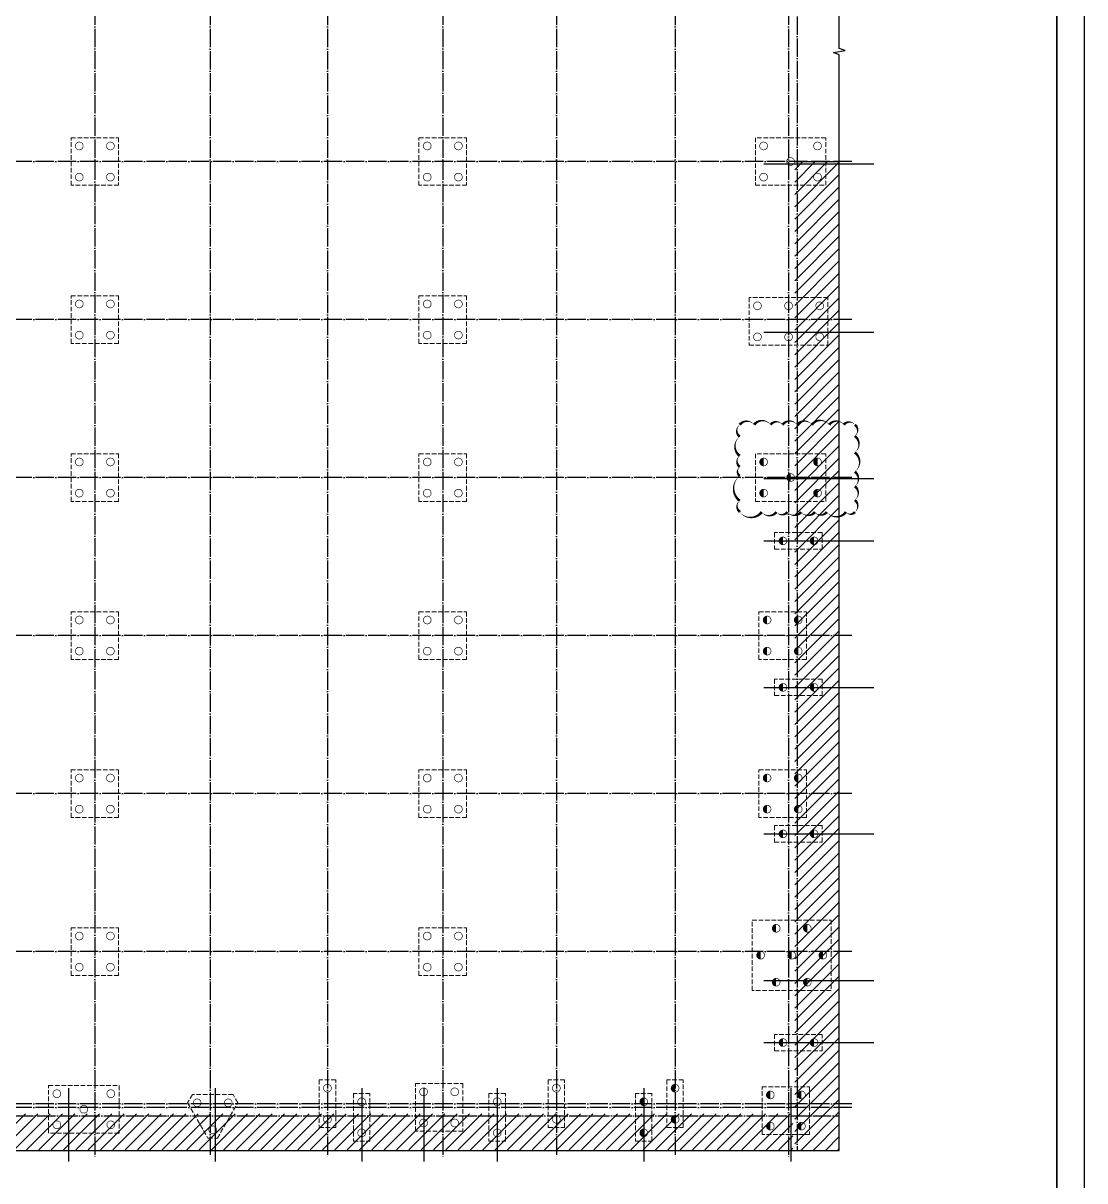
# Model space of a CAD drawing. Extents: x 447413 to 2975780, y -1432727 to 1301644.
# Drawn here: x 2321862 to 2379832, y 690517 to 753744 of the extents above; entities that cross this region are included whole.
import ezdxf

# ---------------------------------------------------------------- set-up
doc = ezdxf.new("R2010")
doc.units = 0
doc.header["$LTSCALE"] = 1000
doc.header["$MEASUREMENT"] = 0
for name, pattern in [('DASH', [0.35, 0.25, -0.1]), ('DASHED', [0.75, 0.5, -0.25]), ('DOTE', [2.42, 2, -0.2, 0.02, -0.2])]:
    doc.linetypes.add(name, pattern=pattern)
for name, color, linetype in [('__0', 7, 'Continuous'), ('AXIS', 3, 'Continuous'), ('DIM_SYMB', 3, 'Continuous'), ('DOTE', 1, 'Continuous'), ('PUB_HATCH', 8, 'Continuous'), ('图框', 253, 'Continuous'), ('桩类型', 6, 'Continuous')]:
    doc.layers.add(name, color=color, linetype=linetype)
doc.layers.add('BASE_PILE_DASH', color=9, linetype='DASHED', lineweight=0)
doc.layers.add('BASE_PLAT', color=7, linetype='Continuous', lineweight=0)
doc.layers.add('DIM_MODI', color=6, linetype='Continuous', plot=False)

# ---------------------------------------------------------------- blocks, each defined once
blk = doc.blocks.new('A$C6B0021A6')
at = {"layer": '图框', "color": 2, "const_width": 40, "elevation": -84000}
blk.add_lwpolyline([(20, 84120), (118920, 84120), (118920, 20), (20, 20)], close=True, dxfattribs=at)
at = {"layer": '图框', "color": 153, "const_width": 58, "elevation": -84000}
blk.add_lwpolyline([(111420, 1020), (2520, 1020), (2520, 83120), (111420, 83120)], close=True, dxfattribs=at)
blk = doc.blocks.new('A$C6AEB4FC0')
at = {"layer": 'AXIS'}
for p, q in [((0, 64600), (6000, 64600)), ((0, 55400), (6000, 55400)), ((0, 47400), (6000, 47400)), ((0, 44000), (6000, 44000)), ((0, 36000), (6000, 36000)), ((0, 28000), (6000, 28000)), ((0, 20000), (6000, 20000)), ((0, 16600), (6000, 16600))]:
    blk.add_line(p, q, dxfattribs=at)
blk = doc.blocks.new('2444242424')
at = {"layer": 'AXIS'}
for p, q in [((1930873, 456963), (1930873, 452963)), ((1938873, 456963), (1938873, 452963)), ((1946873, 456963), (1946873, 452963)), ((1950273, 456963), (1950273, 452963)), ((1954273, 456963), (1954273, 452963)), ((1962273, 456963), (1962273, 452963)), ((1970303, 456963), (1970303, 452963))]:
    blk.add_line(p, q, dxfattribs=at)

msp = doc.modelspace()

# ---------------------------------------------------------------- hatches: boundary and pattern name
at = {"layer": 'PUB_HATCH'}
h = msp.add_hatch(dxfattribs=at)
h.set_pattern_fill('ANSI31', color=256, scale=300, style=0)
h.set_pattern_definition([(45, (2335437.2, 760960.25), (-336.7596, 336.7596), [])])
h.paths.add_polyline_path([(2363995.8, 746187), (2366425.7, 746187), (2366425.7, 692182.4), (2363995.8, 692182.4)])
h = msp.add_hatch(dxfattribs=at)
h.set_pattern_fill('ANSI31', color=256, scale=300, style=0)
h.set_pattern_definition([(45, (2031805.8, 760960.25), (-336.7596, 336.7596), [])])
h.paths.add_polyline_path([(2363895.8, 694177.4), (2267876.1, 694177.4), (2267876.1, 692209), (2363895.8, 692209)])
at = {"layer": '桩类型'}
h = msp.add_hatch(color=256, dxfattribs=at)
h.dxf.hatch_style = 1
h.paths.add_polyline_path([(2362292.1, 729990.4, 0.4142136), (2362079.1, 729777.4, 0.4142136), (2362292.1, 729564.4)])
h = msp.add_hatch(color=256, dxfattribs=at)
h.dxf.hatch_style = 1
h.paths.add_polyline_path([(2365236.6, 729990.4, 0.4142136), (2365023.6, 729777.4, 0.4142136), (2365236.6, 729564.4)])
h = msp.add_hatch(color=256, dxfattribs=at)
h.dxf.hatch_style = 1
h.paths.add_polyline_path([(2363764.3, 729140.4, 0.4142136), (2363551.3, 728927.4, 0.4142136), (2363764.3, 728714.4)])
h = msp.add_hatch(color=256, dxfattribs=at)
h.dxf.hatch_style = 1
h.paths.add_polyline_path([(2362292.1, 728290.4, 0.4142136), (2362079.1, 728077.4, 0.4142136), (2362292.1, 727864.4)])
h = msp.add_hatch(color=256, dxfattribs=at)
h.dxf.hatch_style = 1
h.paths.add_polyline_path([(2365236.6, 728290.4, 0.4142136), (2365023.6, 728077.4, 0.4142136), (2365236.6, 727864.4)])
h = msp.add_hatch(color=256, dxfattribs=at)
h.dxf.hatch_style = 1
h.paths.add_polyline_path([(2363346.8, 725680.4, 0.4142136), (2363133.8, 725467.4, 0.4142136), (2363346.8, 725254.4)])
h = msp.add_hatch(color=256, dxfattribs=at)
h.dxf.hatch_style = 1
h.paths.add_polyline_path([(2365046.8, 725680.4, 0.4142136), (2364833.8, 725467.4, 0.4142136), (2365046.8, 725254.4)])
h = msp.add_hatch(color=256, dxfattribs=at)
h.dxf.hatch_style = 1
h.paths.add_polyline_path([(2362481.8, 721360.4, 0.4142136), (2362268.8, 721147.4, 0.4142136), (2362481.8, 720934.4)])
h = msp.add_hatch(color=256, dxfattribs=at)
h.dxf.hatch_style = 1
h.paths.add_polyline_path([(2364181.8, 721360.4, 0.4142136), (2363968.8, 721147.4, 0.4142136), (2364181.8, 720934.4)])
h = msp.add_hatch(color=256, dxfattribs=at)
h.dxf.hatch_style = 1
h.paths.add_polyline_path([(2362481.8, 719660.4, 0.4142136), (2362268.8, 719447.4, 0.4142136), (2362481.8, 719234.4)])
h = msp.add_hatch(color=256, dxfattribs=at)
h.dxf.hatch_style = 1
h.paths.add_polyline_path([(2364181.8, 719660.4, 0.4142136), (2363968.8, 719447.4, 0.4142136), (2364181.8, 719234.4)])
h = msp.add_hatch(color=256, dxfattribs=at)
h.dxf.hatch_style = 1
h.paths.add_polyline_path([(2363346.8, 717680.4, 0.4142136), (2363133.8, 717467.4, 0.4142136), (2363346.8, 717254.4)])
h = msp.add_hatch(color=256, dxfattribs=at)
h.dxf.hatch_style = 1
h.paths.add_polyline_path([(2365046.8, 717680.4, 0.4142136), (2364833.8, 717467.4, 0.4142136), (2365046.8, 717254.4)])
h = msp.add_hatch(color=256, dxfattribs=at)
h.dxf.hatch_style = 1
h.paths.add_polyline_path([(2362481.8, 712730.4, 0.4142136), (2362268.8, 712517.4, 0.4142136), (2362481.8, 712304.4)])
h = msp.add_hatch(color=256, dxfattribs=at)
h.dxf.hatch_style = 1
h.paths.add_polyline_path([(2364181.8, 712730.4, 0.4142136), (2363968.8, 712517.4, 0.4142136), (2364181.8, 712304.4)])
h = msp.add_hatch(color=256, dxfattribs=at)
h.dxf.hatch_style = 1
h.paths.add_polyline_path([(2362481.8, 711030.4, 0.4142136), (2362268.8, 710817.4, 0.4142136), (2362481.8, 710604.4)])
h = msp.add_hatch(color=256, dxfattribs=at)
h.dxf.hatch_style = 1
h.paths.add_polyline_path([(2364181.8, 711030.4, 0.4142136), (2363968.8, 710817.4, 0.4142136), (2364181.8, 710604.4)])
h = msp.add_hatch(color=256, dxfattribs=at)
h.dxf.hatch_style = 1
h.paths.add_polyline_path([(2363346.8, 709680.4, 0.4142136), (2363133.8, 709467.4, 0.4142136), (2363346.8, 709254.4)])
h = msp.add_hatch(color=256, dxfattribs=at)
h.dxf.hatch_style = 1
h.paths.add_polyline_path([(2365046.8, 709680.4, 0.4142136), (2364833.8, 709467.4, 0.4142136), (2365046.8, 709254.4)])
h = msp.add_hatch(color=256, dxfattribs=at)
h.dxf.hatch_style = 1
h.paths.add_polyline_path([(2362977.3, 704522.6, 0.4142136), (2362764.3, 704309.6, 0.4142136), (2362977.3, 704096.6)])
h = msp.add_hatch(color=256, dxfattribs=at)
h.dxf.hatch_style = 1
h.paths.add_polyline_path([(2364677.3, 704522.6, 0.4142136), (2364464.3, 704309.6, 0.4142136), (2364677.3, 704096.6)])
h = msp.add_hatch(color=256, dxfattribs=at)
h.dxf.hatch_style = 1
h.paths.add_polyline_path([(2362131.4, 703050.4, 0.4142136), (2361918.4, 702837.4, 0.4142136), (2362131.4, 702624.4)])
h = msp.add_hatch(color=256, dxfattribs=at)
h.dxf.hatch_style = 1
h.paths.add_polyline_path([(2363827.3, 703050.4, 0.4142136), (2363614.3, 702837.4, 0.4142136), (2363827.3, 702624.4)])
h = msp.add_hatch(color=256, dxfattribs=at)
h.dxf.hatch_style = 1
h.paths.add_polyline_path([(2365527.3, 703050.4, 0.4142136), (2365314.3, 702837.4, 0.4142136), (2365527.3, 702624.4)])
h = msp.add_hatch(color=256, dxfattribs=at)
h.dxf.hatch_style = 1
h.paths.add_polyline_path([(2362977.3, 701578.1, 0.4142136), (2362764.3, 701365.1, 0.4142136), (2362977.3, 701152.1)])
h = msp.add_hatch(color=256, dxfattribs=at)
h.dxf.hatch_style = 1
h.paths.add_polyline_path([(2364677.3, 701578.1, 0.4142136), (2364464.3, 701365.1, 0.4142136), (2364677.3, 701152.1)])
h = msp.add_hatch(color=256, dxfattribs=at)
h.dxf.hatch_style = 1
h.paths.add_polyline_path([(2363346.8, 698280.4, 0.4142136), (2363133.8, 698067.4, 0.4142136), (2363346.8, 697854.4)])
h = msp.add_hatch(color=256, dxfattribs=at)
h.dxf.hatch_style = 1
h.paths.add_polyline_path([(2365046.8, 698280.4, 0.4142136), (2364833.8, 698067.4, 0.4142136), (2365046.8, 697854.4)])
h = msp.add_hatch(color=256, dxfattribs=at)
h.dxf.hatch_style = 1
h.paths.add_polyline_path([(2357457.1, 695790.4, 0.4142136), (2357244.1, 695577.4, 0.4142136), (2357457.1, 695364.4)])
h = msp.add_hatch(color=256, dxfattribs=at)
h.dxf.hatch_style = 1
h.paths.add_polyline_path([(2355747.1, 695050.4, 0.4142136), (2355534.1, 694837.4, 0.4142136), (2355747.1, 694624.4)])
h = msp.add_hatch(color=256, dxfattribs=at)
h.dxf.hatch_style = 1
h.paths.add_polyline_path([(2362656.3, 695420.4, 0.4142136), (2362443.3, 695207.4, 0.4142136), (2362656.3, 694994.4)])
h = msp.add_hatch(color=256, dxfattribs=at)
h.dxf.hatch_style = 1
h.paths.add_polyline_path([(2364356.3, 695420.4, 0.4142136), (2364143.3, 695207.4, 0.4142136), (2364356.3, 694994.4)])
h = msp.add_hatch(color=256, dxfattribs=at)
h.dxf.hatch_style = 1
h.paths.add_polyline_path([(2357457.1, 694090.4, 0.4142136), (2357244.1, 693877.4, 0.4142136), (2357457.1, 693664.4)])
h = msp.add_hatch(color=256, dxfattribs=at)
h.dxf.hatch_style = 1
h.paths.add_polyline_path([(2362656.3, 693720.4, 0.4142136), (2362443.3, 693507.4, 0.4142136), (2362656.3, 693294.4)])
h = msp.add_hatch(color=256, dxfattribs=at)
h.dxf.hatch_style = 1
h.paths.add_polyline_path([(2364356.3, 693720.4, 0.4142136), (2364143.3, 693507.4, 0.4142136), (2364356.3, 693294.4)])
h = msp.add_hatch(color=256, dxfattribs=at)
h.dxf.hatch_style = 1
h.paths.add_polyline_path([(2355747.1, 693350.4, 0.4142136), (2355534.1, 693137.4, 0.4142136), (2355747.1, 692924.4)])

# ---------------------------------------------------------------- linework, layer by layer
at = {"layer": '__0', "ltscale": 5, "elevation": 504000}
msp.add_lwpolyline([(2363995.8, 746187), (2366425.7, 746187)], dxfattribs=at)
at = {"layer": 'BASE_PILE_DASH', "linetype": 'ByBlock', "const_width": 35}
for points, elevation in [([(2325138.8, 747037, 1), (2324712.8, 747037, 1), (2325138.8, 747037, 1)], 756000), ([(2326838.8, 747037, 1), (2326412.8, 747037, 1), (2326838.8, 747037, 1)], 756000), ([(2344138.8, 747037, 1), (2343712.8, 747037, 1), (2344138.8, 747037, 1)], 756000), ([(2345838.8, 747037, 1), (2345412.8, 747037, 1), (2345838.8, 747037, 1)], 756000), ([(2362291.1, 746824, 1), (2362291.1, 747250, 1), (2362291.1, 746824, 1)], 504000), ([(2365235.6, 746824, -1), (2365235.6, 747250, -1), (2365235.6, 746824, -1)], 504000), ([(2363763.3, 745974, -1), (2363763.3, 746400, -1), (2363763.3, 745974, -1)], 504000), ([(2325138.8, 745337, 1), (2324712.8, 745337, 1), (2325138.8, 745337, 1)], 756000), ([(2326838.8, 745337, 1), (2326412.8, 745337, 1), (2326838.8, 745337, 1)], 756000), ([(2344138.8, 745337, 1), (2343712.8, 745337, 1), (2344138.8, 745337, 1)], 756000), ([(2345838.8, 745337, 1), (2345412.8, 745337, 1), (2345838.8, 745337, 1)], 756000), ([(2362291.1, 745124, 1), (2362291.1, 745550, 1), (2362291.1, 745124, 1)], 504000), ([(2365235.6, 745124, -1), (2365235.6, 745550, -1), (2365235.6, 745124, -1)], 504000), ([(2325138.8, 738407.4, 1), (2324712.8, 738407.4, 1), (2325138.8, 738407.4, 1)], 504000), ([(2326838.8, 738407.4, 1), (2326412.8, 738407.4, 1), (2326838.8, 738407.4, 1)], 504000), ([(2344138.8, 738407.4, 1), (2343712.8, 738407.4, 1), (2344138.8, 738407.4, 1)], 504000), ([(2345838.8, 738407.4, 1), (2345412.8, 738407.4, 1), (2345838.8, 738407.4, 1)], 504000), ([(2361955.8, 738094.4, 1), (2361955.8, 738520.4, 1), (2361955.8, 738094.4, 1)], 504000), ([(2363655.8, 738094.4, 1), (2363655.8, 738520.4, 1), (2363655.8, 738094.4, 1)], 504000), ([(2365355.8, 738094.4, 1), (2365355.8, 738520.4, 1), (2365355.8, 738094.4, 1)], 756000), ([(2325138.8, 736707.4, 1), (2324712.8, 736707.4, 1), (2325138.8, 736707.4, 1)], 504000), ([(2326838.8, 736707.4, 1), (2326412.8, 736707.4, 1), (2326838.8, 736707.4, 1)], 504000), ([(2344138.8, 736707.4, 1), (2343712.8, 736707.4, 1), (2344138.8, 736707.4, 1)], 504000), ([(2345838.8, 736707.4, 1), (2345412.8, 736707.4, 1), (2345838.8, 736707.4, 1)], 504000), ([(2361955.8, 736394.4, 1), (2361955.8, 736820.4, 1), (2361955.8, 736394.4, 1)], 504000), ([(2363655.8, 736394.4, 1), (2363655.8, 736820.4, 1), (2363655.8, 736394.4, 1)], 504000), ([(2365355.8, 736394.4, 1), (2365355.8, 736820.4, 1), (2365355.8, 736394.4, 1)], 756000), ([(2325138.8, 729777.4, 1), (2324712.8, 729777.4, 1), (2325138.8, 729777.4, 1)], 504000), ([(2326838.8, 729777.4, 1), (2326412.8, 729777.4, 1), (2326838.8, 729777.4, 1)], 504000), ([(2344138.8, 729777.4, 1), (2343712.8, 729777.4, 1), (2344138.8, 729777.4, 1)], 504000), ([(2345838.8, 729777.4, 1), (2345412.8, 729777.4, 1), (2345838.8, 729777.4, 1)], 504000), ([(2362291.1, 729564.4, 1), (2362291.1, 729990.4, 1), (2362291.1, 729564.4, 1)], 504000), ([(2365235.6, 729564.4, -1), (2365235.6, 729990.4, -1), (2365235.6, 729564.4, -1)], 504000), ([(2363763.3, 728714.4, -1), (2363763.3, 729140.4, -1), (2363763.3, 728714.4, -1)], 504000), ([(2325138.8, 728077.4, 1), (2324712.8, 728077.4, 1), (2325138.8, 728077.4, 1)], 504000), ([(2326838.8, 728077.4, 1), (2326412.8, 728077.4, 1), (2326838.8, 728077.4, 1)], 504000), ([(2344138.8, 728077.4, 1), (2343712.8, 728077.4, 1), (2344138.8, 728077.4, 1)], 504000), ([(2345838.8, 728077.4, 1), (2345412.8, 728077.4, 1), (2345838.8, 728077.4, 1)], 504000), ([(2362291.1, 727864.4, 1), (2362291.1, 728290.4, 1), (2362291.1, 727864.4, 1)], 504000), ([(2365235.6, 727864.4, -1), (2365235.6, 728290.4, -1), (2365235.6, 727864.4, -1)], 504000), ([(2363558.8, 725467.4, -1), (2363132.8, 725467.4, -1), (2363558.8, 725467.4, -1)], 504000), ([(2365258.8, 725467.4, -1), (2364832.8, 725467.4, -1), (2365258.8, 725467.4, -1)], 504000), ([(2325138.8, 721147.4, 1), (2324712.8, 721147.4, 1), (2325138.8, 721147.4, 1)], 504000), ([(2326838.8, 721147.4, 1), (2326412.8, 721147.4, 1), (2326838.8, 721147.4, 1)], 504000), ([(2344138.8, 721147.4, 1), (2343712.8, 721147.4, 1), (2344138.8, 721147.4, 1)], 504000), ([(2345838.8, 721147.4, 1), (2345412.8, 721147.4, 1), (2345838.8, 721147.4, 1)], 504000), ([(2362693.8, 721147.4, 1), (2362267.8, 721147.4, 1), (2362693.8, 721147.4, 1)], 504000), ([(2364393.8, 721147.4, 1), (2363967.8, 721147.4, 1), (2364393.8, 721147.4, 1)], 504000), ([(2325138.8, 719447.4, 1), (2324712.8, 719447.4, 1), (2325138.8, 719447.4, 1)], 504000), ([(2326838.8, 719447.4, 1), (2326412.8, 719447.4, 1), (2326838.8, 719447.4, 1)], 504000), ([(2344138.8, 719447.4, 1), (2343712.8, 719447.4, 1), (2344138.8, 719447.4, 1)], 504000), ([(2345838.8, 719447.4, 1), (2345412.8, 719447.4, 1), (2345838.8, 719447.4, 1)], 504000), ([(2362693.8, 719447.4, 1), (2362267.8, 719447.4, 1), (2362693.8, 719447.4, 1)], 504000), ([(2364393.8, 719447.4, 1), (2363967.8, 719447.4, 1), (2364393.8, 719447.4, 1)], 504000), ([(2363558.8, 717467.4, -1), (2363132.8, 717467.4, -1), (2363558.8, 717467.4, -1)], 504000), ([(2365258.8, 717467.4, -1), (2364832.8, 717467.4, -1), (2365258.8, 717467.4, -1)], 504000), ([(2325138.8, 712517.4, 1), (2324712.8, 712517.4, 1), (2325138.8, 712517.4, 1)], 504000), ([(2326838.8, 712517.4, 1), (2326412.8, 712517.4, 1), (2326838.8, 712517.4, 1)], 504000), ([(2344138.8, 712517.4, 1), (2343712.8, 712517.4, 1), (2344138.8, 712517.4, 1)], 504000), ([(2345838.8, 712517.4, 1), (2345412.8, 712517.4, 1), (2345838.8, 712517.4, 1)], 504000), ([(2362693.8, 712517.4, 1), (2362267.8, 712517.4, 1), (2362693.8, 712517.4, 1)], 504000), ([(2364393.8, 712517.4, 1), (2363967.8, 712517.4, 1), (2364393.8, 712517.4, 1)], 504000), ([(2325138.8, 710817.4, 1), (2324712.8, 710817.4, 1), (2325138.8, 710817.4, 1)], 504000), ([(2326838.8, 710817.4, 1), (2326412.8, 710817.4, 1), (2326838.8, 710817.4, 1)], 504000), ([(2344138.8, 710817.4, 1), (2343712.8, 710817.4, 1), (2344138.8, 710817.4, 1)], 504000), ([(2345838.8, 710817.4, 1), (2345412.8, 710817.4, 1), (2345838.8, 710817.4, 1)], 504000), ([(2362693.8, 710817.4, 1), (2362267.8, 710817.4, 1), (2362693.8, 710817.4, 1)], 504000), ([(2364393.8, 710817.4, 1), (2363967.8, 710817.4, 1), (2364393.8, 710817.4, 1)], 504000), ([(2363558.8, 709467.4, -1), (2363132.8, 709467.4, -1), (2363558.8, 709467.4, -1)], 504000), ([(2365258.8, 709467.4, -1), (2364832.8, 709467.4, -1), (2365258.8, 709467.4, -1)], 504000), ([(2363189.3, 704309.6, 1), (2362763.3, 704309.6, 1), (2363189.3, 704309.6, 1)], 252000), ([(2364889.3, 704309.6, 1), (2364463.3, 704309.6, 1), (2364889.3, 704309.6, 1)], 252000), ([(2325138.8, 703887.4, 1), (2324712.8, 703887.4, 1), (2325138.8, 703887.4, 1)], 504000), ([(2326838.8, 703887.4, 1), (2326412.8, 703887.4, 1), (2326838.8, 703887.4, 1)], 504000), ([(2344138.8, 703887.4, 1), (2343712.8, 703887.4, 1), (2344138.8, 703887.4, 1)], 504000), ([(2345838.8, 703887.4, 1), (2345412.8, 703887.4, 1), (2345838.8, 703887.4, 1)], 504000), ([(2362339.3, 702837.4, 1), (2361913.3, 702837.4, 1), (2362339.3, 702837.4, 1)], 252000), ([(2364039.3, 702837.4, 1), (2363613.3, 702837.4, 1), (2364039.3, 702837.4, 1)], 252000), ([(2365739.3, 702837.4, 1), (2365313.3, 702837.4, 1), (2365739.3, 702837.4, 1)], 252000), ([(2325138.8, 702187.4, 1), (2324712.8, 702187.4, 1), (2325138.8, 702187.4, 1)], 504000), ([(2326838.8, 702187.4, 1), (2326412.8, 702187.4, 1), (2326838.8, 702187.4, 1)], 504000), ([(2344138.8, 702187.4, 1), (2343712.8, 702187.4, 1), (2344138.8, 702187.4, 1)], 504000), ([(2345838.8, 702187.4, 1), (2345412.8, 702187.4, 1), (2345838.8, 702187.4, 1)], 504000), ([(2363189.3, 701365.1, -1), (2362763.3, 701365.1, -1), (2363189.3, 701365.1, -1)], 252000), ([(2364889.3, 701365.1, -1), (2364463.3, 701365.1, -1), (2364889.3, 701365.1, -1)], 252000), ([(2363558.8, 698067.4, -1), (2363132.8, 698067.4, -1), (2363558.8, 698067.4, -1)], 504000), ([(2365258.8, 698067.4, -1), (2364832.8, 698067.4, -1), (2365258.8, 698067.4, -1)], 504000), ([(2323703.6, 695064.4, 1), (2323703.6, 695490.4, 1), (2323703.6, 695064.4, 1)], 504000), ([(2326648.1, 695064.4, -1), (2326648.1, 695490.4, -1), (2326648.1, 695064.4, -1)], 504000), ([(2338476.1, 695790.4, -1), (2338476.1, 695364.4, -1), (2338476.1, 695790.4, -1)], 504000), ([(2343512.8, 695377.4, 1), (2343938.8, 695377.4, 1), (2343512.8, 695377.4, 1)], 756000), ([(2345212.8, 695377.4, 1), (2345638.8, 695377.4, 1), (2345212.8, 695377.4, 1)], 756000), ([(2350976.1, 695790.4, -1), (2350976.1, 695364.4, -1), (2350976.1, 695790.4, -1)], 504000), ([(2357456.1, 695790.4, -1), (2357456.1, 695364.4, -1), (2357456.1, 695790.4, -1)], 504000), ([(2331574.1, 694777.1, -1), (2331148.1, 694777.1, -1), (2331574.1, 694777.1, -1)], 252000), ([(2333274.1, 694777.1, -1), (2332848.1, 694777.1, -1), (2333274.1, 694777.1, -1)], 252000), ([(2340346.1, 695050.4, -1), (2340346.1, 694624.4, -1), (2340346.1, 695050.4, -1)], 504000), ([(2347746.1, 695050.4, -1), (2347746.1, 694624.4, -1), (2347746.1, 695050.4, -1)], 756000), ([(2355746.1, 695050.4, -1), (2355746.1, 694624.4, -1), (2355746.1, 695050.4, -1)], 756000), ([(2362442.3, 695207.4, 1), (2362868.3, 695207.4, 1), (2362442.3, 695207.4, 1)], 756000), ([(2364142.3, 695207.4, 1), (2364568.3, 695207.4, 1), (2364142.3, 695207.4, 1)], 756000), ([(2325175.8, 694214.4, 1), (2325175.8, 694640.4, 1), (2325175.8, 694214.4, 1)], 504000), ([(2323703.6, 693364.4, 1), (2323703.6, 693790.4, 1), (2323703.6, 693364.4, 1)], 504000), ([(2326648.1, 693364.4, -1), (2326648.1, 693790.4, -1), (2326648.1, 693364.4, -1)], 504000), ([(2338476.1, 694090.4, -1), (2338476.1, 693664.4, -1), (2338476.1, 694090.4, -1)], 504000), ([(2343512.8, 693677.4, 1), (2343938.8, 693677.4, 1), (2343512.8, 693677.4, 1)], 756000), ([(2345212.8, 693677.4, 1), (2345638.8, 693677.4, 1), (2345212.8, 693677.4, 1)], 756000), ([(2350976.1, 694090.4, -1), (2350976.1, 693664.4, -1), (2350976.1, 694090.4, -1)], 504000), ([(2357456.1, 694090.4, -1), (2357456.1, 693664.4, -1), (2357456.1, 694090.4, -1)], 504000), ([(2362442.3, 693507.4, 1), (2362868.3, 693507.4, 1), (2362442.3, 693507.4, 1)], 756000), ([(2364142.3, 693507.4, 1), (2364568.3, 693507.4, 1), (2364142.3, 693507.4, 1)], 756000), ([(2332424.1, 693307.1, -1), (2331998.1, 693307.1, -1), (2332424.1, 693307.1, -1)], 252000), ([(2340346.1, 693350.4, -1), (2340346.1, 692924.4, -1), (2340346.1, 693350.4, -1)], 504000), ([(2347746.1, 693350.4, -1), (2347746.1, 692924.4, -1), (2347746.1, 693350.4, -1)], 756000), ([(2355746.1, 693350.4, -1), (2355746.1, 692924.4, -1), (2355746.1, 693350.4, -1)], 756000)]:
    msp.add_lwpolyline(points, format="xyb", dxfattribs=dict(at, elevation=elevation))
at = {"layer": 'BASE_PLAT', "linetype": 'DASH'}
for points, elevation in [([(2327075.8, 747487), (2327075.8, 744887), (2324475.8, 744887), (2324475.8, 747487)], 756000), ([(2346075.8, 747487), (2346075.8, 744887), (2343475.8, 744887), (2343475.8, 747487)], 756000), ([(2361841.1, 744887), (2365685.6, 744887), (2365685.6, 747487), (2361841.1, 747487)], 504000), ([(2327075.8, 738857.4), (2327075.8, 736257.4), (2324475.8, 736257.4), (2324475.8, 738857.4)], 504000), ([(2346075.8, 738857.4), (2346075.8, 736257.4), (2343475.8, 736257.4), (2343475.8, 738857.4)], 504000), ([(2361505.8, 736157.4), (2365805.8, 736157.4), (2365805.8, 738757.4), (2361505.8, 738757.4)], 504000), ([(2327075.8, 730227.4), (2327075.8, 727627.4), (2324475.8, 727627.4), (2324475.8, 730227.4)], 504000), ([(2346075.8, 730227.4), (2346075.8, 727627.4), (2343475.8, 727627.4), (2343475.8, 730227.4)], 504000), ([(2361841.1, 727627.4), (2365685.6, 727627.4), (2365685.6, 730227.4), (2361841.1, 730227.4)], 504000), ([(2365495.8, 725017.4), (2365495.8, 725917.4), (2362895.8, 725917.4), (2362895.8, 725017.4)], 504000), ([(2327075.8, 721597.4), (2327075.8, 718997.4), (2324475.8, 718997.4), (2324475.8, 721597.4)], 504000), ([(2346075.8, 721597.4), (2346075.8, 718997.4), (2343475.8, 718997.4), (2343475.8, 721597.4)], 504000), ([(2364630.8, 721597.4), (2364630.8, 718997.4), (2362030.8, 718997.4), (2362030.8, 721597.4)], 504000), ([(2365495.8, 717017.4), (2365495.8, 717917.4), (2362895.8, 717917.4), (2362895.8, 717017.4)], 504000), ([(2327075.8, 712967.4), (2327075.8, 710367.4), (2324475.8, 710367.4), (2324475.8, 712967.4)], 504000), ([(2346075.8, 712967.4), (2346075.8, 710367.4), (2343475.8, 710367.4), (2343475.8, 712967.4)], 504000), ([(2364630.8, 712967.4), (2364630.8, 710367.4), (2362030.8, 710367.4), (2362030.8, 712967.4)], 504000), ([(2365495.8, 709017.4), (2365495.8, 709917.4), (2362895.8, 709917.4), (2362895.8, 709017.4)], 504000), ([(2365976.3, 700915.1), (2361676.3, 700915.1), (2361676.3, 704759.6), (2365976.3, 704759.6)], 252000), ([(2327075.8, 704337.4), (2327075.8, 701737.4), (2324475.8, 701737.4), (2324475.8, 704337.4)], 504000), ([(2346075.8, 704337.4), (2346075.8, 701737.4), (2343475.8, 701737.4), (2343475.8, 704337.4)], 504000), ([(2365495.8, 697617.4), (2365495.8, 698517.4), (2362895.8, 698517.4), (2362895.8, 697617.4)], 504000), ([(2327098.1, 693127.4), (2323253.6, 693127.4), (2323253.6, 695727.4), (2327098.1, 695727.4)], 504000), ([(2338926.1, 696027.4), (2338026.1, 696027.4), (2338026.1, 693427.4), (2338926.1, 693427.4)], 504000), ([(2343275.8, 693227.4), (2343275.8, 695827.4), (2345875.8, 695827.4), (2345875.8, 693227.4)], 756000), ([(2351426.1, 696027.4), (2350526.1, 696027.4), (2350526.1, 693427.4), (2351426.1, 693427.4)], 504000), ([(2357906.1, 696027.4), (2357006.1, 696027.4), (2357006.1, 693427.4), (2357906.1, 693427.4)], 504000), ([(2362206.3, 693057.4), (2362206.3, 695657.4), (2364806.3, 695657.4), (2364806.3, 693057.4)], 756000), ([(2333580.7, 694776.9), (2333321, 695227.1), (2331101.2, 695227.1), (2330841.4, 694776.9), (2331951.4, 692857.1), (2332470.7, 692857.1)], 252000), ([(2340796.1, 695287.4), (2339896.1, 695287.4), (2339896.1, 692687.4), (2340796.1, 692687.4)], 504000), ([(2348196.1, 695287.4), (2347296.1, 695287.4), (2347296.1, 692687.4), (2348196.1, 692687.4)], 756000), ([(2356196.1, 695287.4), (2355296.1, 695287.4), (2355296.1, 692687.4), (2356196.1, 692687.4)], 756000)]:
    msp.add_lwpolyline(points, close=True, dxfattribs=dict(at, elevation=elevation))
at = {"layer": 'DIM_MODI'}
msp.add_lwpolyline([(2360989.7, 731810.6, 0, 150, 0.5), (2360989.7, 731160.6, 0, 150, 0.5), (2360989.7, 730110.6, 0, 150, 0.5), (2360989.7, 729510.6, 0, 150, 0.5), (2360989.7, 729010.6, 0, 150, 0.5), (2360989.7, 727660.6, 0, 150, 0.5), (2360989.7, 727060.6, 0, 150, 0.5), (2360989.7, 727045.5, 0, 150, 0.5), (2362189.7, 727045.5, 0, 150, 0.5), (2362989.7, 727045.5, 0, 150, 0.5), (2363589.7, 727045.5, 0, 150, 0.5), (2364339.7, 727045.5, 0, 150, 0.5), (2365089.7, 727045.5, 0, 150, 0.5), (2365739.7, 727045.5, 0, 150, 0.5), (2366789.7, 727045.5, 0, 150, 0.5), (2367272.2, 727045.5, 0, 150, 0.5), (2367272.2, 727695.5, 0, 150, 0.5), (2367272.2, 728445.5, 0, 150, 0.5), (2367272.2, 729245.5, 0, 150, 0.5), (2367272.2, 730295.5, 0, 150, 0.5), (2367272.2, 731195.5, 0, 150, 0.5), (2367272.2, 731810.6, 0, 150, 0.5), (2366672.2, 731810.6, 0, 150, 0.5), (2365872.2, 731810.6, 0, 150, 0.5), (2364922.2, 731810.6, 0, 150, 0.5), (2364122.2, 731810.6, 0, 150, 0.5), (2363322.2, 731810.6, 0, 150, 0.5), (2362672.2, 731810.6, 0, 150, 0.5), (2361772.2, 731810.6, 0, 150, 0.5)], format="xyseb", close=True, dxfattribs=at)
at = {"layer": 'DIM_SYMB', "elevation": 504000}
for points in [[(2366425.7, 692182.4), (2366425.7, 752019.8), (2366110.7, 752134.5), (2366740.7, 752245.6), (2366425.7, 752357.3), (2366425.7, 812194.8)], [(2266649.9, 692182.4), (2316369.1, 692182.4), (2316483.7, 692497.4), (2316594.8, 691867.4), (2316706.6, 692182.4), (2366425.7, 692182.4)]]:
    msp.add_lwpolyline(points, dxfattribs=at)
at = {"layer": 'DOTE', "color": 8, "linetype": 'DOTE', "ltscale": 0.5}
for p, q in [((2325775.8, 812728.2, 504000), (2325775.8, 691740.8, 504000)), ((2344775.8, 812728.2, 504000), (2344775.8, 691740.8, 504000)), ((2367105, 737557.4, 504000), (2266686.3, 737557.4, 504000)), ((2367105, 728927.4, 504000), (2266686.3, 728927.4, 504000)), ((2367105, 720297.4, 504000), (2266686.3, 720297.4, 504000)), ((2367105, 711667.4, 504000), (2266686.3, 711667.4, 504000)), ((2367105, 703037.4, 504000), (2266686.3, 703037.4, 504000)), ((2367105, 694727.4, 504000), (2266686.3, 694727.4, 504000))]:
    msp.add_line(p, q, dxfattribs=at)
at = {"layer": 'DOTE', "linetype": 'DOTE', "ltscale": 0.5}
for p, q in [((2363655.8, 812728.2, 504000), (2363655.8, 691740.8, 504000)), ((2367105, 746187, 504000), (2266686.3, 746187, 504000)), ((2367105, 694527.4, 504000), (2266686.3, 694527.4, 504000))]:
    msp.add_line(p, q, dxfattribs=at)
at = {"layer": 'DOTE', "color": 8, "linetype": 'DOTE', "ltscale": 0.5, "elevation": 504000}
for points in [[(2332076.1, 812720.6), (2332076.1, 691734.7)], [(2338476.1, 812720.6), (2338476.1, 691734.7)], [(2350976.1, 812720.6), (2350976.1, 691734.7)], [(2357456.1, 812720.6), (2357456.1, 691734.7)], [(2364115.8, 812194.8), (2364115.8, 692182.4)], [(2266975.4, 694067.4), (2366425.7, 694067.4)]]:
    msp.add_lwpolyline(points, dxfattribs=at)

# ---------------------------------------------------------------- block references
at = {"xscale": 1.5, "yscale": 1.5, "zscale": 1.5, "rotation": 270}
msp.add_blockref('A$C6B0021A6', (2253622, 825737.4, 504000), dxfattribs=at)
for name, p in [('A$C6AEB4FC0', (2362312, 681467.4, 504000)), ('2444242424', (393473, 238618.7, 504000))]:
    msp.add_blockref(name, p)

doc.saveas('drawing.dxf')
